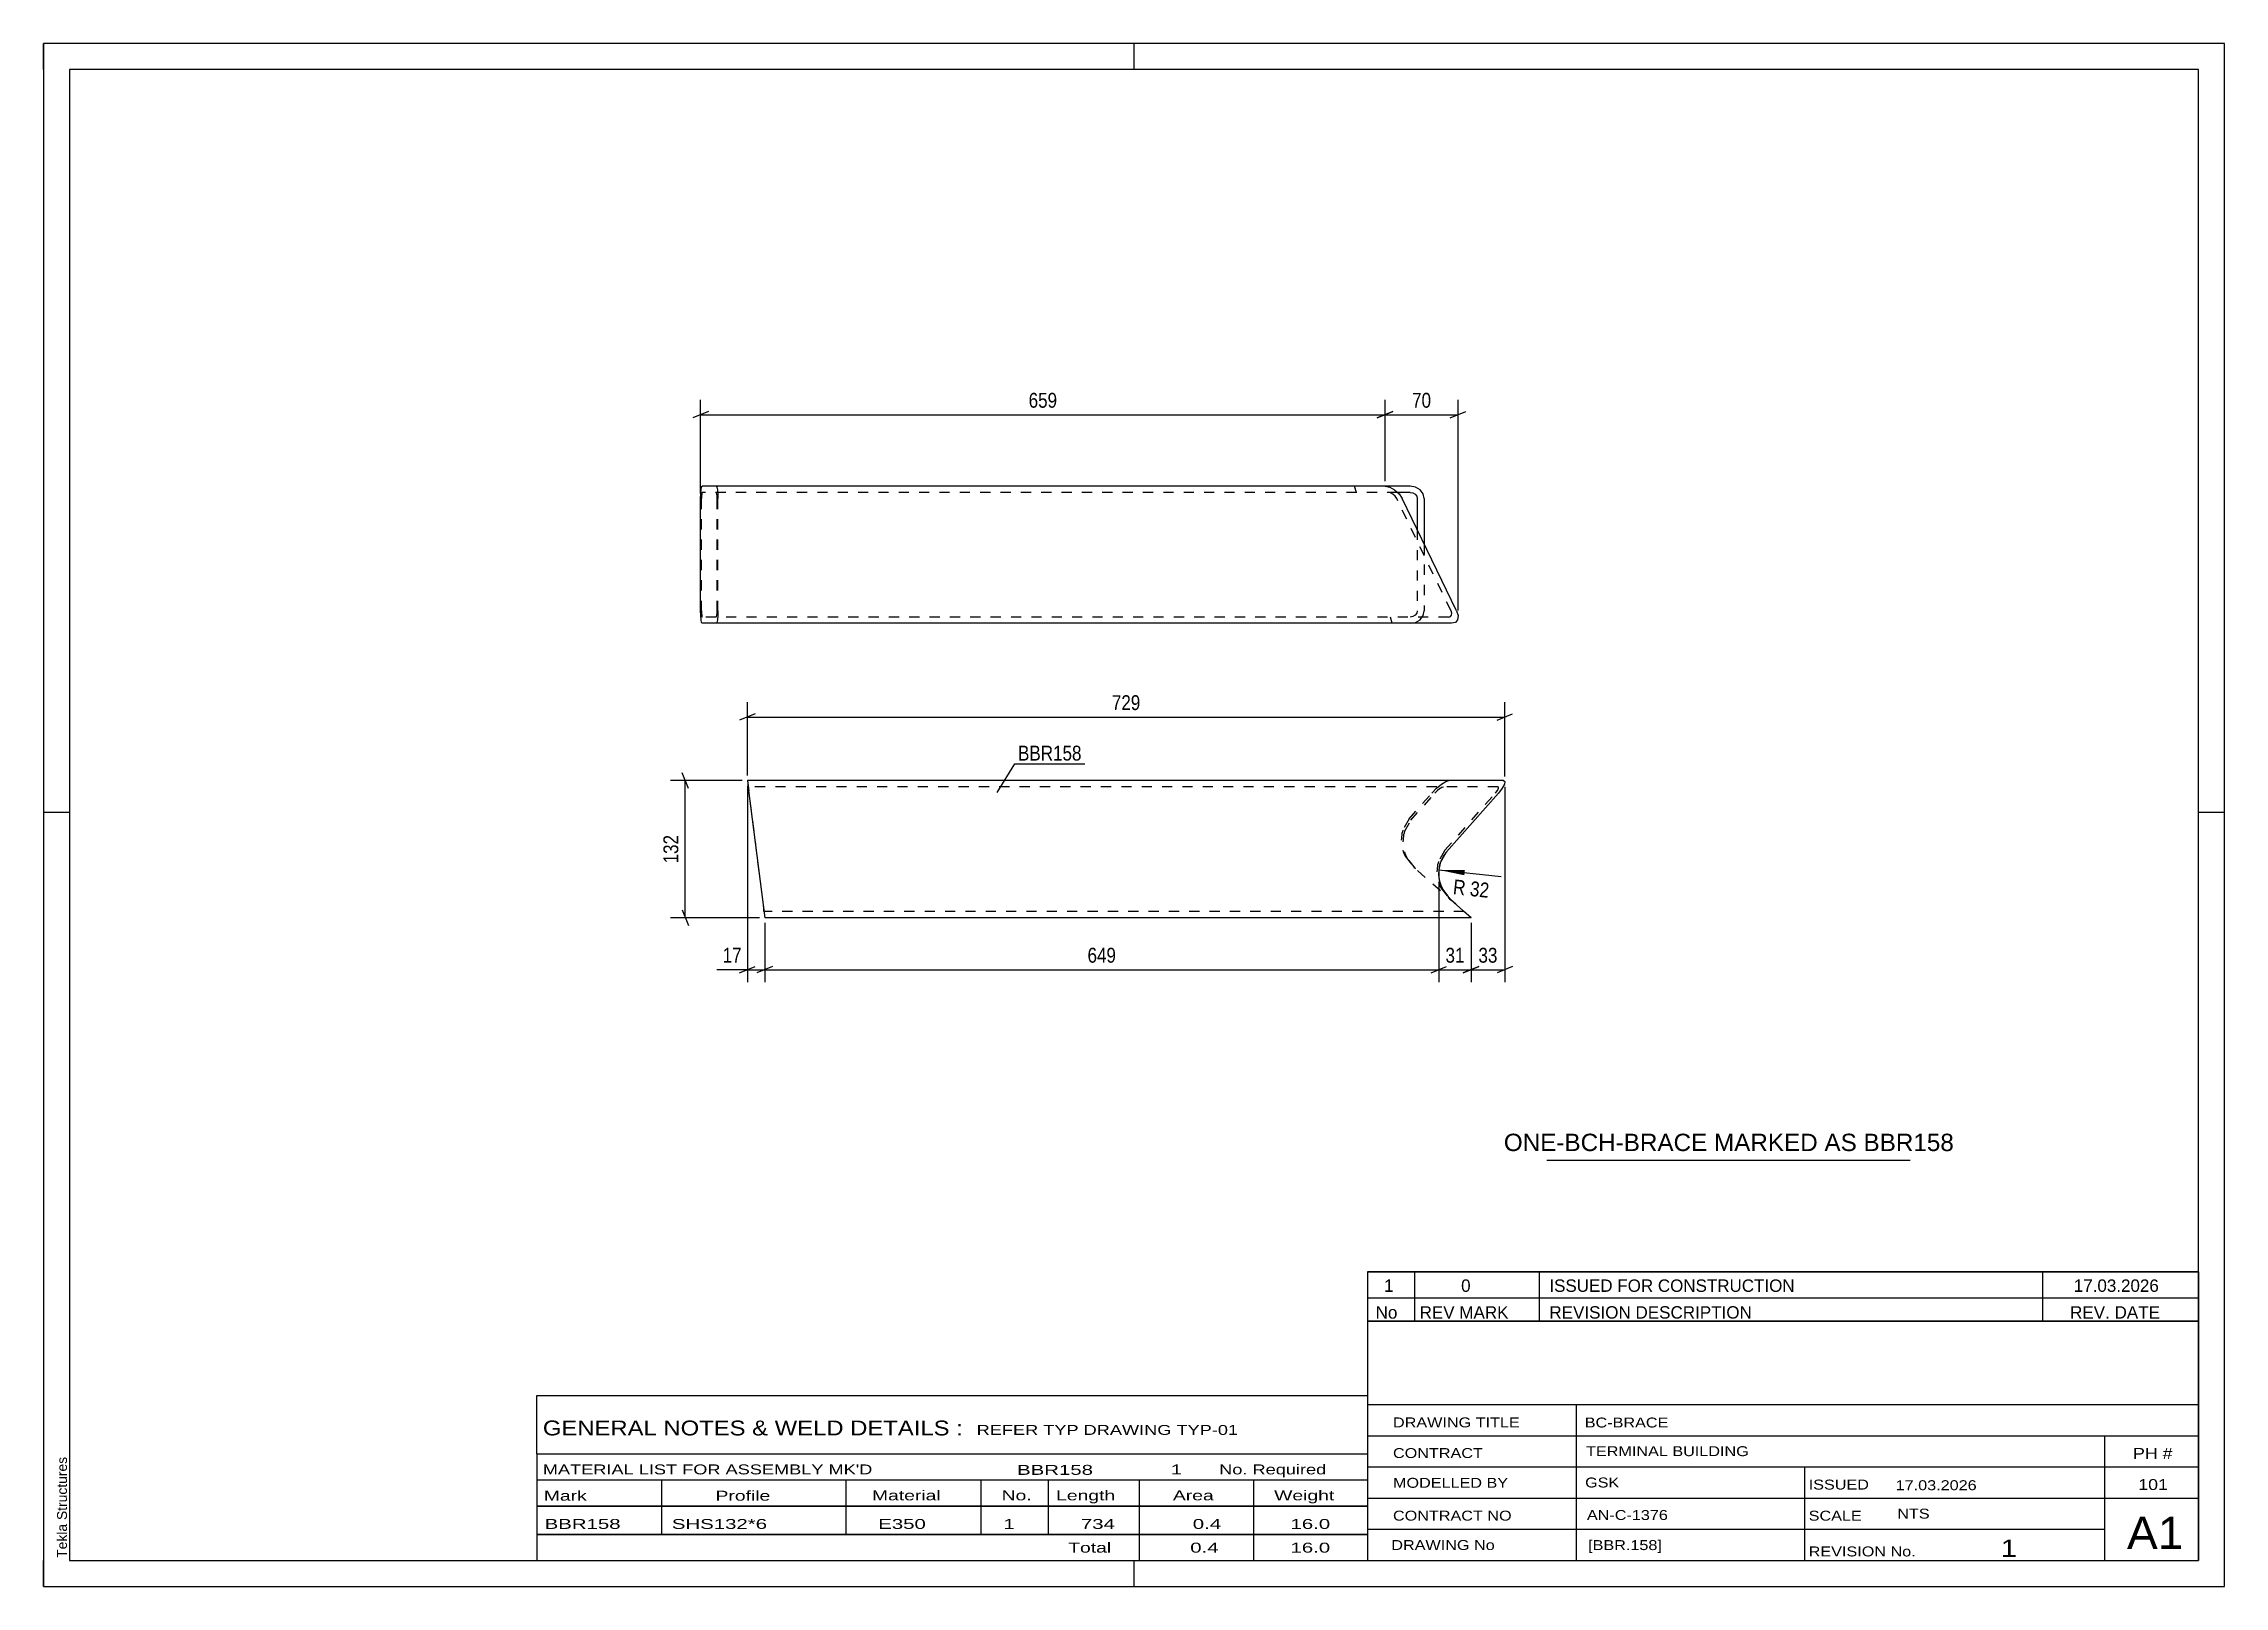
# Model space of a CAD drawing. Header units: millimetres. Extents: x 0 to 420, y 0 to 297.
import ezdxf

# ---------------------------------------------------------------- set-up
doc = ezdxf.new("R2010")
doc.units = ezdxf.units.MM
doc.linetypes.add('DXK_LINE_DOT2', pattern=[3.9198, 1.9599, -1.9599])
doc.styles.add('Arial', font='ARIAL.TTF', dxfattribs={"height": 0.2})
doc.styles.add('Arial Narrow', font='ARIALN.TTF', dxfattribs={"height": 0.2})

# ---------------------------------------------------------------- blocks, each defined once
blk = doc.blocks.new('Unknown-580740788-1161')
at = {"color": 5, "linetype": 'Continuous'}
for p, q in [((420, 297), (0, 297)), ((0, 297), (0, 0)), ((0, 292), (0, 297)), ((210, 292), (210, 297)), ((420, 0), (420, 297)), ((415, 292), (5, 292)), ((5, 292), (5, 5)), ((415, 5), (415, 292)), ((5, 149), (0, 149)), ((420, 149), (415, 149)), ((0, 0), (0, 5)), ((5, 5), (415, 5)), ((210, 0), (210, 5)), ((0, 0), (420, 0))]:
    blk.add_line(p, q, dxfattribs=at)
at = {"color": 174, "linetype": 'Continuous', "style": 'Arial'}
blk.add_text('Tekla Structures', height=1.9102, rotation=90, dxfattribs=at).set_placement((4.5, 5.5))
blk = doc.blocks.new('Part-580740788-1270 - 1252')
at = {"color": 2, "linetype": 'Continuous'}
for p, q in [((281.14, 155.12), (135.55, 155.12)), ((135.55, 155.12), (135.85, 152.72)), ((135.85, 152.72), (138.87, 128.72)), ((270.21, 141.41), (280.19, 152.72)), ((280.91, 153.64), (280.19, 152.72)), ((281.34, 154.42), (280.91, 153.64)), ((281.14, 155.12), (281.42, 154.94)), ((281.42, 154.94), (281.34, 154.42)), ((268.98, 139.23), (270.21, 141.41)), ((271.08, 132.1), (269.45, 134.19)), ((274.92, 128.72), (271.08, 132.1)), ((274.92, 128.72), (138.87, 128.72))]:
    blk.add_line(p, q, dxfattribs=at)
at = {"color": 7, "linetype": 'DXK_LINE_DOT2'}
for p, q in [((135.55, 155.12), (138.87, 128.72)), ((280.08, 153.92), (135.7, 153.92)), ((135.71, 153.83), (135.7, 153.92)), ((135.74, 153.64), (135.71, 153.83)), ((135.75, 153.57), (135.74, 153.64)), ((135.8, 153.18), (135.75, 153.57)), ((263, 147.77), (267.37, 152.72)), ((263.33, 147.48), (267.95, 152.72)), ((267.37, 152.72), (268.27, 153.64)), ((268.4, 153.18), (267.95, 152.72)), ((268.27, 153.64), (269.21, 154.42)), ((268.87, 153.57), (268.4, 153.18)), ((268.87, 153.57), (268.99, 153.64)), ((268.99, 153.64), (269.29, 153.83)), ((269.21, 154.42), (270.05, 154.94)), ((269.29, 153.83), (269.6, 153.92)), ((269.88, 141.7), (279.6, 152.72)), ((270.05, 154.94), (270.65, 155.12)), ((279.6, 152.72), (279.96, 153.18)), ((279.96, 153.18), (280.18, 153.57)), ((280.22, 153.83), (280.08, 153.92)), ((280.18, 153.57), (280.22, 153.83)), ((263, 147.77), (261.77, 145.59)), ((262.1, 145.3), (263.33, 147.48)), ((262.24, 140.55), (263.87, 138.46)), ((264.2, 138.17), (262.57, 140.26)), ((269.88, 141.7), (268.65, 139.52)), ((263.87, 138.46), (264.2, 138.17)), ((274.92, 128.72), (263.87, 138.46)), ((269.12, 134.48), (270.75, 132.39)), ((138.71, 130.01), (138.69, 130.2)), ((270.75, 132.39), (271.08, 132.1)), ((271.08, 132.1), (270.75, 132.39)), ((273.56, 129.92), (138.72, 129.92)), ((274.92, 128.72), (274.92, 128.72))]:
    blk.add_line(p, q, dxfattribs=at)
for centre in [(268.1, 143.64), (268.42, 143.35), (274.97, 137.57)]:
    blk.add_arc(centre, 6.62, 162.904, 207.8257, dxfattribs=at)
at = {"color": 2, "linetype": 'Continuous'}
blk.add_arc((275.3, 137.28), 6.62, 162.904, 207.8257, dxfattribs=at)
blk = doc.blocks.new('Part-580740788-1308 - 1306')
at = {"color": 2, "linetype": 'Continuous'}
for p, q in [((126.54, 209.4), (126.56, 210.31)), ((126.56, 210.31), (126.63, 211.09)), ((126.63, 211.09), (126.73, 211.61)), ((126.73, 211.61), (126.84, 211.8)), ((258.36, 211.8), (126.84, 211.8)), ((263.18, 211.8), (258.36, 211.8)), ((258.36, 211.8), (259.26, 211.61)), ((259.26, 211.61), (260.2, 211.09)), ((260.2, 211.09), (261.04, 210.31)), ((263.18, 210.6), (260.73, 210.6)), ((261.04, 210.31), (261.64, 209.4)), ((264.23, 211.61), (263.18, 211.8)), ((263.18, 210.6), (263.7, 210.5)), ((263.7, 210.5), (264.15, 210.24)), ((264.15, 210.24), (264.44, 209.85)), ((265.11, 211.09), (264.23, 211.61)), ((265.7, 210.31), (265.11, 211.09)), ((265.9, 209.4), (265.7, 210.31)), ((126.54, 187.8), (126.54, 209.4)), ((272.13, 187.8), (261.64, 209.4)), ((264.44, 209.85), (264.54, 209.4)), ((264.54, 209.4), (264.54, 203.42)), ((265.9, 209.4), (265.9, 200.62)), ((126.56, 186.88), (126.54, 187.8)), ((126.63, 186.1), (126.56, 186.88)), ((126.73, 185.58), (126.63, 186.1)), ((126.84, 185.4), (126.73, 185.58)), ((271.17, 185.4), (126.84, 185.4)), ((271.9, 185.58), (271.17, 185.4)), ((272.33, 186.1), (271.9, 185.58)), ((272.13, 187.8), (272.41, 186.88)), ((272.41, 186.88), (272.33, 186.1))]:
    blk.add_line(p, q, dxfattribs=at)
at = {"color": 7, "linetype": 'DXK_LINE_DOT2'}
for p, q in [((126.74, 210.24), (126.7, 209.85)), ((126.78, 210.5), (126.74, 210.24)), ((126.84, 210.6), (126.78, 210.5)), ((260.73, 210.6), (126.84, 210.6)), ((129.56, 211.8), (129.67, 211.61)), ((129.62, 210.5), (129.56, 210.6)), ((129.67, 210.24), (129.62, 210.5)), ((129.67, 211.61), (129.77, 211.09)), ((129.7, 209.85), (129.67, 210.24)), ((129.77, 211.09), (129.84, 210.31)), ((129.84, 210.31), (129.86, 209.4)), ((252.82, 210.6), (252.49, 211.8)), ((259.39, 210.5), (258.94, 210.6)), ((259.86, 210.24), (259.39, 210.5)), ((260.28, 209.85), (259.86, 210.24)), ((126.7, 209.85), (126.69, 209.4)), ((126.69, 187.8), (126.69, 209.4)), ((129.71, 209.4), (129.7, 209.85)), ((129.71, 187.8), (129.71, 209.4)), ((129.86, 187.8), (129.86, 209.4)), ((260.59, 209.4), (260.28, 209.85)), ((271.07, 187.8), (260.59, 209.4)), ((264.54, 203.42), (264.54, 187.8)), ((265.9, 200.62), (265.9, 187.8)), ((126.69, 187.8), (126.7, 187.34)), ((126.7, 187.34), (126.74, 186.95)), ((126.74, 186.95), (126.78, 186.69)), ((126.78, 186.69), (126.84, 186.6)), ((270.59, 186.6), (126.84, 186.6)), ((129.56, 186.6), (129.62, 186.69)), ((129.67, 185.58), (129.56, 185.4)), ((129.62, 186.69), (129.67, 186.95)), ((129.67, 186.95), (129.7, 187.34)), ((129.77, 186.1), (129.67, 185.58)), ((129.7, 187.34), (129.71, 187.8)), ((129.84, 186.88), (129.77, 186.1)), ((129.86, 187.8), (129.84, 186.88)), ((259.7, 185.4), (259.37, 186.6)), ((263.7, 186.69), (263.18, 186.6)), ((263.18, 185.4), (264.23, 185.58)), ((264.15, 186.95), (263.7, 186.69)), ((264.44, 187.34), (264.15, 186.95)), ((264.23, 185.58), (265.11, 186.1)), ((264.54, 187.8), (264.44, 187.34)), ((265.11, 186.1), (265.7, 186.88)), ((265.7, 186.88), (265.9, 187.8)), ((270.59, 186.6), (270.95, 186.69)), ((270.95, 186.69), (271.17, 186.95)), ((271.21, 187.34), (271.07, 187.8)), ((271.17, 186.95), (271.21, 187.34))]:
    blk.add_line(p, q, dxfattribs=at)
blk = doc.blocks.new('StraightDimension-580740788-1826 - 1252')
at = {"color": 7, "linetype": 'Continuous'}
for p, q in [((124.18, 153.62), (122.98, 156.62)), ((134.55, 155.12), (120.73, 155.12)), ((123.58, 128.72), (123.58, 155.12)), ((122.98, 130.22), (124.18, 127.22)), ((137.87, 128.72), (120.73, 128.72))]:
    blk.add_line(p, q, dxfattribs=at)
at = {"color": 0}
blk.add_wipeout([(122.83, 145.26), (118.63, 145.26), (118.63, 138.58), (122.83, 138.58)], dxfattribs=at)
at = {"color": 3, "style": 'Arial Narrow'}
blk.add_text('132', height=2.863, rotation=90.0002, dxfattribs=at).set_placement((122.23, 139.18))
blk = doc.blocks.new('StraightDimension-580740788-1776 - 1252')
at = {"color": 7, "linetype": 'Continuous'}
for p, q in [((135.55, 156.12), (135.55, 170.2)), ((281.42, 155.94), (281.42, 170.2)), ((137.05, 167.95), (134.05, 166.75)), ((135.55, 167.35), (281.42, 167.35)), ((279.92, 166.75), (282.92, 167.95))]:
    blk.add_line(p, q, dxfattribs=at)
at = {"color": 0}
blk.add_wipeout([(211.83, 168.1), (211.83, 172.3), (205.14, 172.3), (205.14, 168.1)], dxfattribs=at)
at = {"color": 3, "style": 'Arial Narrow'}
blk.add_text('729', height=2.863, dxfattribs=at).set_placement((205.74, 168.7))
blk = doc.blocks.new('RadiusDimension-580740788-1868 - 1252')
at = {"linetype": 'Continuous'}
blk.add_hatch(color=7, dxfattribs=at).paths.add_polyline_path([(273.62, 136.9), (268.7, 137.92), (273.72, 137.89)])
at = {"color": 7, "linetype": 'Continuous'}
blk.add_line((268.7, 137.92), (280.73, 136.66), dxfattribs=at)
blk.add_arc((275.01, 137.26), 6.35, 139.1703, 208.8281, dxfattribs=at)
at = {"color": 0}
blk.add_wipeout([(278.78, 131.88), (279.22, 136.06), (271.12, 136.91), (270.68, 132.73)], dxfattribs=at)
at = {"color": 3, "style": 'Arial Narrow'}
blk.add_text('R 32', height=2.863, rotation=-5.9989, dxfattribs=at).set_placement((271.34, 133.27))
blk = doc.blocks.new('StraightDimension-580740788-2389 - 1252')
at = {"color": 7, "linetype": 'Continuous'}
for p, q in [((281.42, 153.94), (281.42, 116.32)), ((274.92, 127.72), (274.92, 116.32)), ((273.42, 118.12), (276.42, 119.32)), ((274.92, 118.72), (281.42, 118.72)), ((282.92, 119.32), (279.92, 118.12))]:
    blk.add_line(p, q, dxfattribs=at)
at = {"color": 0}
blk.add_wipeout([(280.6, 119.47), (280.6, 123.67), (275.74, 123.67), (275.74, 119.47)], dxfattribs=at)
at = {"color": 3, "style": 'Arial Narrow'}
blk.add_text('33', height=2.863, dxfattribs=at).set_placement((276.34, 120.07))
blk = doc.blocks.new('StraightDimension-580740788-2390 - 1252')
at = {"color": 7, "linetype": 'Continuous'}
for p, q in [((268.71, 135.66), (268.71, 116.32)), ((274.92, 127.72), (274.92, 116.32)), ((267.21, 118.12), (270.21, 119.32)), ((268.71, 118.72), (274.92, 118.72)), ((276.42, 119.32), (273.42, 118.12))]:
    blk.add_line(p, q, dxfattribs=at)
at = {"color": 0}
blk.add_wipeout([(274.24, 119.47), (274.24, 123.67), (269.39, 123.67), (269.39, 119.47)], dxfattribs=at)
at = {"color": 3, "style": 'Arial Narrow'}
blk.add_text('31', height=2.863, dxfattribs=at).set_placement((269.99, 120.07))
blk = doc.blocks.new('StraightDimension-580740788-2391 - 1252')
at = {"color": 7, "linetype": 'Continuous'}
for p, q in [((268.71, 135.66), (268.71, 116.32)), ((138.87, 127.72), (138.87, 116.32)), ((140.37, 119.32), (137.37, 118.12)), ((138.87, 118.72), (268.71, 118.72)), ((267.21, 118.12), (270.21, 119.32))]:
    blk.add_line(p, q, dxfattribs=at)
at = {"color": 0}
blk.add_wipeout([(207.13, 119.47), (207.13, 123.67), (200.45, 123.67), (200.45, 119.47)], dxfattribs=at)
at = {"color": 3, "style": 'Arial Narrow'}
blk.add_text('649', height=2.863, dxfattribs=at).set_placement((201.05, 120.07))
blk = doc.blocks.new('StraightDimension-580740788-2392 - 1252')
at = {"color": 7, "linetype": 'Continuous'}
for p, q in [((135.55, 154.12), (135.55, 116.32)), ((138.87, 127.72), (138.87, 116.32)), ((134.05, 118.12), (137.05, 119.32)), ((135.55, 118.72), (138.87, 118.72)), ((140.37, 119.32), (137.37, 118.12))]:
    blk.add_line(p, q, dxfattribs=at)
at = {"color": 0}
blk.add_wipeout([(135.03, 119.47), (135.03, 123.67), (130.17, 123.67), (130.17, 119.47)], dxfattribs=at)
at = {"color": 7, "linetype": 'Continuous'}
blk.add_line((135.55, 118.72), (129.65, 118.72), dxfattribs=at)
blk.add_line((135.55, 118.72), (129.65, 118.72), dxfattribs=at)
at = {"color": 3, "style": 'Arial Narrow'}
blk.add_text('17', height=2.863, dxfattribs=at).set_placement((130.77, 120.07))
blk = doc.blocks.new('StraightDimension-580740788-1806 - 1306')
at = {"color": 7, "linetype": 'Continuous'}
for p, q in [((126.54, 210.4), (126.54, 228.41)), ((258.36, 212.8), (258.36, 228.41)), ((128.04, 226.16), (125.04, 224.96)), ((126.54, 225.56), (258.36, 225.56)), ((256.86, 224.96), (259.86, 226.16))]:
    blk.add_line(p, q, dxfattribs=at)
at = {"color": 0}
blk.add_wipeout([(195.79, 226.31), (195.79, 230.51), (189.11, 230.51), (189.11, 226.31)], dxfattribs=at)
at = {"color": 3, "style": 'Arial Narrow'}
blk.add_text('659', height=2.863, dxfattribs=at).set_placement((189.71, 226.91))
blk = doc.blocks.new('StraightDimension-580740788-1805 - 1306')
at = {"color": 7, "linetype": 'Continuous'}
for p, q in [((258.36, 212.8), (258.36, 228.41)), ((272.41, 187.88), (272.41, 228.41)), ((259.86, 226.16), (256.86, 224.96)), ((258.36, 225.56), (272.41, 225.56)), ((270.91, 224.96), (273.91, 226.16))]:
    blk.add_line(p, q, dxfattribs=at)
at = {"color": 0}
blk.add_wipeout([(267.81, 226.31), (267.81, 230.51), (262.96, 230.51), (262.96, 226.31)], dxfattribs=at)
at = {"color": 3, "style": 'Arial Narrow'}
blk.add_text('70', height=2.863, dxfattribs=at).set_placement((263.56, 226.91))
blk = doc.blocks.new('Unknown-580740788-2518')
at = {"color": 7, "linetype": 'Continuous'}
blk.add_line((289.5, 82.05), (359.5, 82.05), dxfattribs=at)
at = {"color": 7, "style": 'Arial'}
blk.add_text('ONE-BCH-BRACE MARKED AS BBR158', height=3.3428, dxfattribs=at).set_placement((281.23, 83.8))
blk = doc.blocks.new('Unknown-580740788-2515')
at = {"color": 7, "linetype": 'Continuous'}
for p, q in [((255, 51.05), (255, 5)), ((255, 51.05), (415, 51.05)), ((415, 51), (415, 5)), ((255, 35), (415, 35)), ((295.14, 35), (295.14, 5)), ((255, 29), (415, 29)), ((397, 5.05), (397, 29.05)), ((255, 23), (415, 23)), ((339.14, 23), (339.14, 5)), ((255, 17), (415, 17)), ((255, 11), (397, 11)), ((255, 5), (415, 5))]:
    blk.add_line(p, q, dxfattribs=at)
at = {"color": 7, "style": 'Arial Narrow'}
for s, height, width, p in [('DRAWING TITLE', 1.9089, 1.425378, (259.88, 30.61)), ('BC-BRACE', 1.909, 1.425378, (296.81, 30.59)), ('CONTRACT', 1.909, 1.425378, (259.88, 24.71)), ('TERMINAL BUILDING', 1.9089, 1.425378, (297.06, 25.07)), ('MODELLED BY', 1.9089, 1.425378, (259.88, 18.98)), ('GSK', 1.909, 1.425378, (296.88, 19.04)), ('ISSUED', 1.909, 1.425378, (339.94, 18.64)), ('17.03.2026', 1.909, 1.425378, (356.69, 18.52)), ('CONTRACT NO', 1.9089, 1.425378, (259.88, 12.66)), ('AN-C-1376', 1.909, 1.425378, (297.23, 12.78)), ('SCALE', 1.909, 1.425378, (339.94, 12.65)), ('A1', 6.204, 1.25, (401.24, 7.2)), ('DRAWING No', 1.909, 1.425378, (259.56, 7)), ('[BBR.158]', 1.909, 1.425378, (297.46, 6.99)), ('1', 3.34, 1.5, (376.91, 5.68)), ('REVISION No.', 1.9089, 1.425378, (339.94, 5.77))]:
    blk.add_text(s, height=height, dxfattribs=dict(at, width=width)).set_placement(p)
at = {"color": 7, "linetype": 'Continuous', "style": 'Arial Narrow'}
for s, height, width, p in [('PH #', 2.1, 1.42538, (402.4, 24.55)), ('101', 2.1, 1.42538, (403.41, 18.55)), ('NTS', 1.909, 1.425378, (357, 13.05))]:
    blk.add_text(s, height=height, dxfattribs=dict(at, width=width)).set_placement(p)
blk = doc.blocks.new('Unknown-580740788-2516')
at = {"color": 7, "linetype": 'Continuous'}
for p, q in [((255, 60.55), (415, 60.55)), ((415, 60.55), (255, 60.55)), ((255, 60.55), (255, 55.55)), ((264, 60.55), (264, 55.55)), ((288, 60.55), (288, 55.55)), ((385, 60.55), (385, 55.55)), ((415, 60.55), (415, 55.55)), ((255, 55.55), (415, 55.55)), ((255, 55.55), (255, 51.05)), ((255, 55.55), (415, 55.55)), ((264, 55.55), (264, 51.05)), ((288, 55.55), (288, 51.05)), ((385, 55.55), (385, 51.05)), ((415, 55.55), (415, 51.05)), ((415, 51.05), (255, 51.05))]:
    blk.add_line(p, q, dxfattribs=at)
at = {"color": 7, "linetype": 'Continuous', "style": 'Arial Narrow'}
for s, height, width, p in [('1', 2.39, 1.196471, (258.16, 56.7)), ('0', 2.39, 1.196471, (273, 56.7)), ('ISSUED FOR CONSTRUCTION', 2.3861, 1.196471, (290, 56.7)), ('17.03.2026', 2.386, 1.196471, (391, 56.7)), ('No', 2.386, 1.2, (256.54, 51.55)), ('REV MARK', 2.386, 1.2, (265, 51.55)), ('REVISION DESCRIPTION', 2.3861, 1.2, (290, 51.55)), ('REV. DATE', 2.386, 1.2, (390.28, 51.55))]:
    blk.add_text(s, height=height, dxfattribs=dict(at, width=width)).set_placement(p)
blk = doc.blocks.new('Unknown-580740788-2517')
at = {"color": 7, "linetype": 'Continuous'}
for p, q in [((95, 36.75), (255, 36.75)), ((95, 25.5), (95, 36.75)), ((255, 36.75), (255, 25.5)), ((95, 25.5), (255, 25.5)), ((95, 25.5), (95, 20.5)), ((255, 25.5), (255, 20.5)), ((95, 20.5), (255, 20.5)), ((95, 20.5), (95, 15.5)), ((119, 20.5), (119, 15.5)), ((154.5, 20.5), (154.5, 15.5)), ((180.5, 20.5), (180.5, 15.5)), ((193.5, 20.5), (193.5, 15.5)), ((211, 20.5), (211, 15.5)), ((233, 20.5), (233, 15.5)), ((255, 20.5), (255, 15.5)), ((95, 15.5), (255, 15.5)), ((95, 15.45), (95, 10.05)), ((95, 15.45), (255, 15.45)), ((119, 15.5), (119, 10)), ((154.5, 15.5), (154.5, 10)), ((180.5, 15.5), (180.5, 10)), ((193.5, 15.5), (193.5, 10)), ((211, 15.5), (211, 10)), ((233, 15.5), (233, 10)), ((255, 15.45), (255, 10.05)), ((95, 10.05), (255, 10.05)), ((95, 10), (255, 10)), ((95, 10), (95, 5)), ((211, 10), (211, 5)), ((233, 10), (233, 5)), ((255, 10), (255, 5)), ((95, 5), (255, 5))]:
    blk.add_line(p, q, dxfattribs=at)
at = {"color": 7, "style": 'Arial Narrow'}
for s, height, width, p in [('GENERAL NOTES & WELD DETAILS :', 2.8633, 1.4, (96.15, 29.06)), ('REFER TYP DRAWING TYP-01', 1.9089, 1.6, (179.7, 29.16)), ("MATERIAL LIST FOR ASSEMBLY MK'D", 1.9089, 1.6, (96.15, 21.56)), ('BBR158', 1.909, 1.794707, (187.48, 21.47)), ('1', 1.91, 1.794707, (217.08, 21.56)), ('No. Required', 1.9089, 1.6, (226.41, 21.56)), ('Mark', 1.909, 1.7, (96.34, 16.5)), ('Profile', 1.909, 1.7, (129.41, 16.5)), ('Material', 1.909, 1.7, (159.54, 16.56)), ('No.', 1.909, 1.7, (184.5, 16.56)), ('Length', 1.909, 1.7, (195, 16.56)), ('Area', 1.909, 1.7, (217.5, 16.56)), ('Weight', 1.909, 1.7, (237, 16.56))]:
    blk.add_text(s, height=height, dxfattribs=dict(at, width=width)).set_placement(p)
at = {"color": 7, "linetype": 'Continuous', "style": 'Arial Narrow'}
for s, height, width, p in [('BBR158', 1.909, 1.794707, (96.5, 11.06)), ('SHS132*6', 1.909, 1.794707, (121, 11.06)), ('E350', 1.909, 1.794707, (160.74, 11.06)), ('1', 1.91, 1.794707, (184.86, 11.06)), ('734', 1.909, 1.794707, (199.77, 11.06)), ('0.4', 1.909, 1.794707, (221.32, 11.06)), ('16.0', 1.909, 1.794707, (240.14, 11.06)), ('Total', 1.909, 1.7, (197.33, 6.5)), ('0.4', 1.909, 1.794707, (220.83, 6.5)), ('16.0', 1.909, 1.794707, (240.14, 6.5))]:
    blk.add_text(s, height=height, dxfattribs=dict(at, width=width)).set_placement(p)
blk = doc.blocks.new('Mark-580740788-1265 - 1252')
at = {"color": 0}
blk.add_wipeout([(199.91, 158.98), (199.91, 161.98), (187.67, 161.98), (187.67, 158.98)], dxfattribs=at)
blk.add_wipeout([(199.91, 158.98), (199.91, 161.98), (187.67, 161.98), (187.67, 158.98)], dxfattribs=at)
at = {"color": 30, "linetype": 'Continuous'}
for p, q in [((183.66, 152.86), (187.07, 158.38)), ((187.07, 158.38), (200.51, 158.38))]:
    blk.add_line(p, q, dxfattribs=at)
at = {"color": 3, "style": 'Arial Narrow'}
blk.add_text('BBR158', height=2.863, dxfattribs=at).set_placement((187.67, 158.98))

msp = doc.modelspace()

# ---------------------------------------------------------------- block references
for name in ['Unknown-580740788-1161', 'Part-580740788-1308 - 1306', 'Part-580740788-1270 - 1252', 'Unknown-580740788-2518', 'Unknown-580740788-2516', 'Unknown-580740788-2515', 'Unknown-580740788-2517']:
    msp.add_blockref(name, (0, 0))

# ---------------------------------------------------------------- next in the draw order: block references
for name in ['StraightDimension-580740788-1806 - 1306', 'StraightDimension-580740788-1826 - 1252', 'RadiusDimension-580740788-1868 - 1252']:
    msp.add_blockref(name, (0, 0))

# ---------------------------------------------------------------- next in the draw order: block references
for name in ['StraightDimension-580740788-1805 - 1306', 'StraightDimension-580740788-1776 - 1252']:
    msp.add_blockref(name, (0, 0))

# ---------------------------------------------------------------- next in the draw order: block references
for name in ['Mark-580740788-1265 - 1252', 'StraightDimension-580740788-2389 - 1252']:
    msp.add_blockref(name, (0, 0))

# ---------------------------------------------------------------- next in the draw order: block references
msp.add_blockref('StraightDimension-580740788-2390 - 1252', (0, 0))

# ---------------------------------------------------------------- next in the draw order: block references
msp.add_blockref('StraightDimension-580740788-2391 - 1252', (0, 0))

# ---------------------------------------------------------------- next in the draw order: block references
msp.add_blockref('StraightDimension-580740788-2392 - 1252', (0, 0))

doc.saveas('drawing.dxf')
